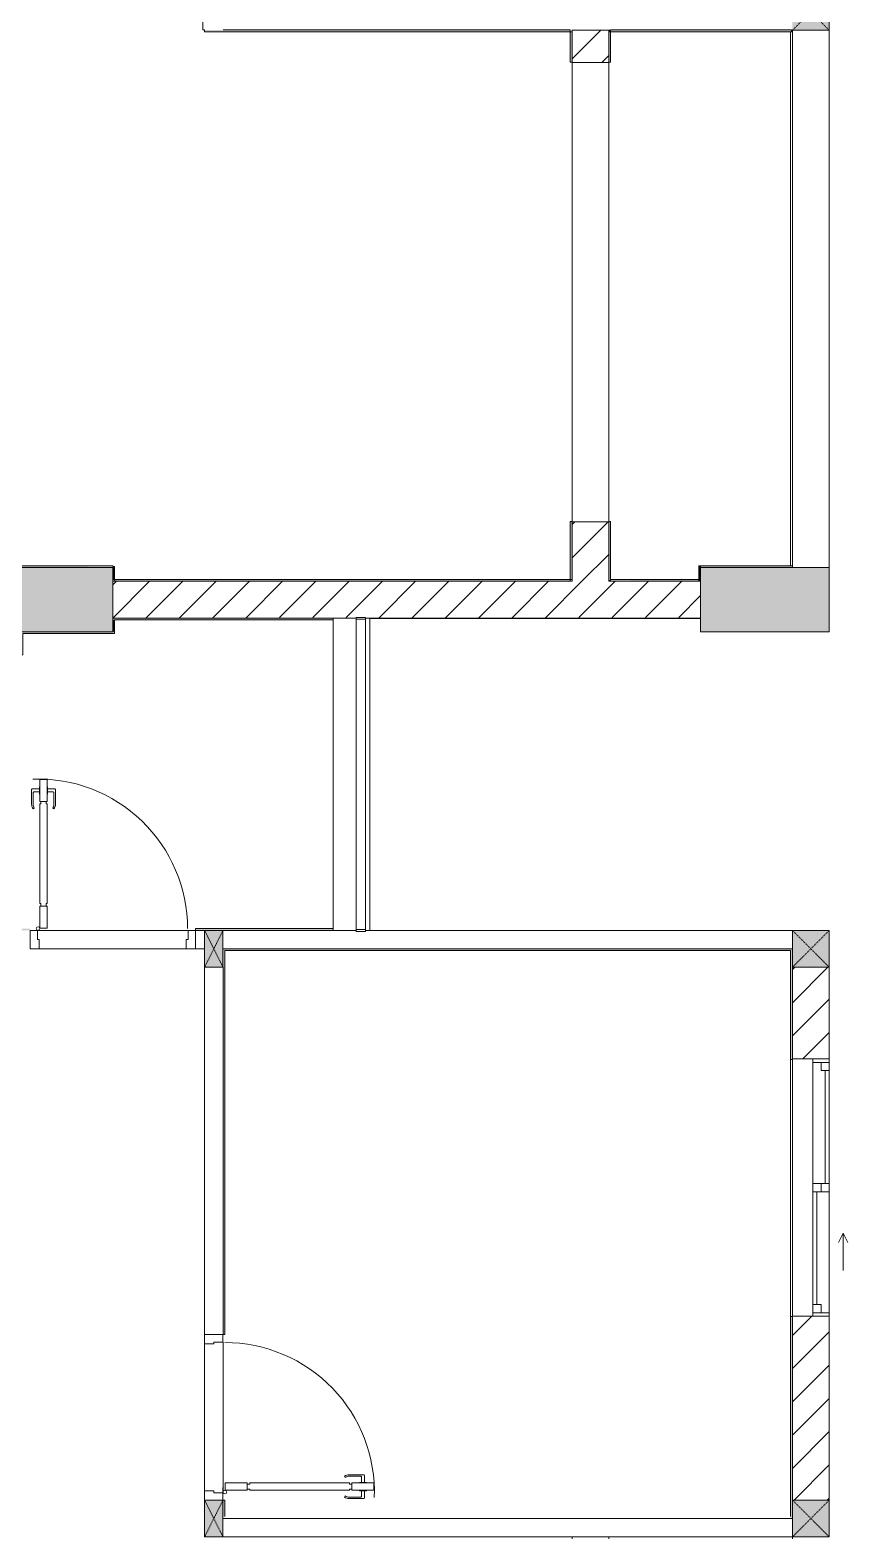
# Model space of a CAD drawing. Header units: millimetres. Extents: x 31499 to 223976, y 3719 to 80291.
# Drawn here: x 219524 to 223976, y 48437 to 56636 of the extents above; entities that cross this region are included whole.
import ezdxf

# ---------------------------------------------------------------- set-up
doc = ezdxf.new("R2010")
doc.units = ezdxf.units.MM
doc.linetypes.add('IMPORT-Dash _2_', pattern=[6, 3, -3])
for name, color, linetype, lineweight in [('A-DETL-GENF-7', 170, 'Continuous', 9), ('A-DOOR-2', 170, 'Continuous', 9), ('A-FLOR-1', 170, 'Continuous', 9), ('A-FLOR-HRAL-6', 170, 'Continuous', 9), ('A-GLAZ-5', 170, 'Continuous', 9), ('A-WALL-1', 170, 'Continuous', 9), ('A-WALL-PATT-3', 170, 'Continuous', 9), ('A_1404_dwg-1', 170, 'Continuous', 9), ('I-WALL', 170, 'Continuous', 9), ('I-WALL-1', 170, 'Continuous', 9), ('S-COLS-1', 170, 'Continuous', 9), ('S-COLS-12', 170, 'IMPORT-Dash _2_', 9), ('S-COLS-2', 170, 'Continuous', 9), ('S-COLS-4', 170, 'Continuous', 9), ('S-COLS-HDLN-1', 170, 'IMPORT-Dash _2_', 9)]:
    doc.layers.add(name, color=color, linetype=linetype, lineweight=lineweight)
pattern_1 = [(45, (0, 0), (-90.50967, 90.50967), [])]

# ---------------------------------------------------------------- blocks, each defined once
blk = doc.blocks.new('A_1404_dwg_NCV_TKTC_KET CAU_rvt-1-TKTC_MB HOÀN THIỆN SÀN TẦNG 3-4-4819833-KeyPlan-CH2A_Tầng 3 - Tầng 8')
at = {"layer": 'S-COLS-1'}
for points in [[(122852.6, 53361.9), (123352.6, 53361.9), (123352.6, 53711.9), (122052.6, 53711.9), (122052.6, 53361.9), (122752.6, 53361.9)], [(127252.6, 53361.9), (127252.6, 53711.9), (126552.6, 53711.9), (126552.6, 53361.9), (127052.6, 53361.9)]]:
    blk.add_hatch(color=256, dxfattribs=at).paths.add_polyline_path(points)
at = {"layer": 'A-FLOR-1'}
blk.add_line((124752.6, 53435.3), (126552.6, 53435.3), dxfattribs=at)
at = {"layer": 'S-COLS-2'}
blk.add_line((123352.6, 53436.9), (123352.6, 53636.9), dxfattribs=at)
at = {"layer": 'S-COLS-2', "flags": 128}
blk.add_lwpolyline([(126552.6, 53636.9), (126552.6, 53361.9), (127252.6, 53361.9), (127252.6, 53711.9), (127052.6, 53711.9)], dxfattribs=at)
blk = doc.blocks.new('A_1404_dwg_DOOR_CW_01 CANH MO-PANEL KINH - DIW_01-900x2200-CỬA GỖ VÂN LAMINATE-553375-TKTC_MB HOÀN THIỆN SÀN TẦNG 3-4-4819841-KeyPlan-CH2A_Tầng 3 - Tầng 8')
at = {"layer": 'A-DETL-GENF-7'}
for p, q in [((49614.6, 40123.9), (49614.6, 40203.4)), ((49657.6, 40207.4), (49618.6, 40207.4)), ((49622.6, 40186.4), (49622.6, 40123.9)), ((49657.6, 40190.4), (49626.6, 40190.4)), ((49701.6, 40207.4), (49740.6, 40207.4)), ((49701.6, 40190.4), (49732.6, 40190.4)), ((49736.6, 40186.4), (49736.6, 40123.9)), ((49744.6, 40123.9), (49744.6, 40203.4)), ((49622.7, 40098.1), (49629.3, 40102.7)), ((49736.4, 40098.1), (49729.9, 40102.7))]:
    blk.add_line(p, q, dxfattribs=at)
at = {"layer": 'A-DETL-GENF-7', "flags": 128}
for points in [[(49699.6, 40258.9), (49659.6, 40258.9), (49659.6, 40138.9), (49699.6, 40138.9)], [(49657.6, 40179.2), (49659.6, 40179.2), (49659.6, 40218.7), (49657.6, 40218.7)], [(49701.6, 40179.2), (49699.6, 40179.2), (49699.6, 40218.7), (49701.6, 40218.7)], [(49665.6, 39582.9), (49659.6, 39582.9), (49659.6, 40124.9), (49665.6, 40124.9), (49665.6, 40138.9), (49693.6, 40138.9), (49693.6, 40124.9), (49699.6, 40124.9), (49699.6, 39582.9), (49693.6, 39582.9), (49693.6, 39568.9), (49665.6, 39568.9)], [(49659.6, 39568.9), (49699.6, 39568.9), (49699.6, 39448.9), (49659.6, 39448.9)]]:
    blk.add_lwpolyline(points, close=True, dxfattribs=at)
at = {"layer": 'A-DETL-GENF-7'}
blk.add_circle((49709.6, 39446.9), 10, dxfattribs=at)
for centre, radius, start, end in [((49709.6, 39446.9), 814, 88, 180), ((49618.6, 40203.4), 4, 90, 180), ((49626.6, 40186.4), 4, 90, 180), ((49732.6, 40186.4), 4, 0, 90), ((49740.6, 40203.4), 4, 0, 90), ((49659.6, 40123.9), 45, 180, 215), ((49659.6, 40123.9), 37, 180, 215), ((49699.6, 40123.9), 37, 325, 0), ((49699.6, 40123.9), 45, 325, 0)]:
    blk.add_arc(centre, radius, start, end, dxfattribs=at)
at = {"layer": 'A-DOOR-2'}
blk.add_line((49709.6, 39436.9), (49684.6, 39436.9), dxfattribs=at)
at = {"layer": 'A-DOOR-2', "flags": 128}
for points in [[(48852.6, 39336.9), (48852.6, 39436.9), (48892.6, 39436.9), (48892.6, 39386.9), (48902.6, 39386.9), (48902.6, 39336.9)], [(49702.6, 39336.9), (49702.6, 39386.9), (49712.6, 39386.9), (49712.6, 39436.9), (49752.6, 39436.9), (49752.6, 39336.9)]]:
    blk.add_lwpolyline(points, close=True, dxfattribs=at)
blk = doc.blocks.new('A_1404_dwg_Railing - 50 x 10mm-901205-TKTC_MB HOÀN THIỆN SÀN TẦNG 3-4-4819863-KeyPlan-CH2A_Tầng 3 - Tầng 8')
at = {"layer": 'A-FLOR-HRAL-6', "flags": 128}
blk.add_lwpolyline([(107982.6, 24611.9), (107982.6, 24561.9), (107972.6, 24561.9), (107972.6, 24611.9)], close=True, dxfattribs=at)
blk = doc.blocks.new('A_1404_dwg_Railing - Railing-884429-TKTC_MB HOÀN THIỆN SÀN TẦNG 3-4-4819907-KeyPlan-CH2A_Tầng 3 - Tầng 8')
at = {"layer": 'A-FLOR-HRAL-6'}
for p, q in [((124677.6, 53430.3), (124677.6, 51741.5)), ((124727.6, 51741.5), (124727.6, 53430.3))]:
    blk.add_line(p, q, dxfattribs=at)
at = {"rotation": 90.00000000000074}
for p in [(149289.4, -54542.3), (149289.4, -56241.1)]:
    blk.add_blockref('A_1404_dwg_Railing - 50 x 10mm-901205-TKTC_MB HOÀN THIỆN SÀN TẦNG 3-4-4819863-KeyPlan-CH2A_Tầng 3 - Tầng 8', p, dxfattribs=at)
blk = doc.blocks.new('A_1404_dwg_G1_SOF - BO TRU - 100x200-746114-TKTC_MB HOÀN THIỆN SÀN TẦNG 3-4-4819846-KeyPlan-CH2A_Tầng 3 - Tầng 8')
at = {"layer": 'S-COLS-1'}
blk.add_hatch(color=256, dxfattribs=at).paths.add_polyline_path([(49952.6, 40036.9), (49952.6, 40236.9), (49852.6, 40236.9), (49852.6, 40036.9)])
at = {"layer": 'S-COLS-1', "flags": 128}
blk.add_lwpolyline([(49852.6, 40036.9), (49852.6, 40236.9), (49952.6, 40236.9), (49952.6, 40036.9)], close=True, dxfattribs=at)
at = {"layer": 'S-COLS-HDLN-1'}
for p, q in [((49952.6, 40036.9), (49852.6, 40236.9)), ((49852.6, 40036.9), (49952.6, 40236.9))]:
    blk.add_line(p, q, dxfattribs=at)
blk = doc.blocks.new('A_1404_dwg_DOOR_CW_01 CANH MO-PANEL KINH - DIG_01-900x2200-CỬA NHÔM KÍNH-901226-TKTC_MB HOÀN THIỆN SÀN TẦNG 3-4-4819905-KeyPlan-CH2A_Tầng 3 - Tầng 8')
at = {"layer": 'A-DETL-GENF-7'}
for p, q in [((37864.6, 26649.9), (37864.6, 26570.4)), ((37872.6, 26587.4), (37872.6, 26649.9)), ((37872.7, 26675.7), (37879.3, 26671.2)), ((37986.4, 26675.7), (37979.9, 26671.2)), ((37986.6, 26587.4), (37986.6, 26649.9)), ((37994.6, 26649.9), (37994.6, 26570.4)), ((37907.6, 26566.4), (37868.6, 26566.4)), ((37907.6, 26583.4), (37876.6, 26583.4)), ((37951.6, 26583.4), (37982.6, 26583.4)), ((37951.6, 26566.4), (37990.6, 26566.4))]:
    blk.add_line(p, q, dxfattribs=at)
at = {"layer": 'A-DETL-GENF-7', "flags": 128}
for points in [[(37909.6, 27204.9), (37949.6, 27204.9), (37949.6, 27324.9), (37909.6, 27324.9)], [(37915.6, 27190.9), (37909.6, 27190.9), (37909.6, 26648.9), (37915.6, 26648.9), (37915.6, 26634.9), (37943.6, 26634.9), (37943.6, 26648.9), (37949.6, 26648.9), (37949.6, 27190.9), (37943.6, 27190.9), (37943.6, 27204.9), (37915.6, 27204.9)], [(37907.6, 26594.7), (37909.6, 26594.7), (37909.6, 26555.2), (37907.6, 26555.2)], [(37949.6, 26514.9), (37909.6, 26514.9), (37909.6, 26634.9), (37949.6, 26634.9)], [(37951.6, 26594.7), (37949.6, 26594.7), (37949.6, 26555.2), (37951.6, 26555.2)]]:
    blk.add_lwpolyline(points, close=True, dxfattribs=at)
at = {"layer": 'A-DETL-GENF-7'}
blk.add_circle((37959.6, 27326.9), 10, dxfattribs=at)
for centre, radius, start, end in [((37959.6, 27326.9), 814, 180, 272), ((37909.6, 26649.9), 45, 145, 180), ((37909.6, 26649.9), 37, 145, 180), ((37949.6, 26649.9), 37, 0, 35), ((37949.6, 26649.9), 45, 0, 35), ((37868.6, 26570.4), 4, 180, 270), ((37876.6, 26587.4), 4, 180, 270), ((37982.6, 26587.4), 4, 270, 0), ((37990.6, 26570.4), 4, 270, 0)]:
    blk.add_arc(centre, radius, start, end, dxfattribs=at)
at = {"layer": 'A-DOOR-2'}
blk.add_line((37959.6, 27336.9), (37934.6, 27336.9), dxfattribs=at)
at = {"layer": 'A-DOOR-2', "flags": 128}
for points in [[(37152.6, 27436.9), (37102.6, 27436.9), (37102.6, 27336.9), (37142.6, 27336.9), (37142.6, 27386.9), (37152.6, 27386.9)], [(38002.6, 27436.9), (37952.6, 27436.9), (37952.6, 27386.9), (37962.6, 27386.9), (37962.6, 27336.9), (38002.6, 27336.9)]]:
    blk.add_lwpolyline(points, close=True, dxfattribs=at)
blk = doc.blocks.new('A_1404_dwg_Railing - Railing-965958-TKTC_MB HOÀN THIỆN SÀN TẦNG 3-4-4819927-KeyPlan-CH2A_Tầng 3 - Tầng 8')
at = {"layer": 'A-FLOR-HRAL-6'}
for p, q in [((127047.6, 56631.9), (127052.6, 56636.9)), ((127052.6, 56635.3), (127052.6, 56626.9)), ((126542.6, 53721.9), (126542.6, 53711.9)), ((126052.6, 53641.9), (126052.6, 53636.9)), ((126552.6, 53636.9), (126552.6, 53646.9))]:
    blk.add_line(p, q, dxfattribs=at)
at = {"layer": 'A-FLOR-HRAL-6', "flags": 128}
for points in [[(126062.6, 56626.9), (126052.6, 56636.9), (126052.6, 56626.9)], [(126552.6, 53721.9), (126542.6, 53721.9), (126552.6, 53711.9)], [(126057.6, 53641.9), (126052.6, 53636.9), (126062.6, 53636.9)], [(126542.6, 53636.9), (126552.6, 53636.9), (126542.6, 53646.9)]]:
    blk.add_lwpolyline(points, dxfattribs=at)
blk = doc.blocks.new('A_1404_dwg_NCV_TKTC_TANG 3 - 4_rvt-1-TKTC_MB HOÀN THIỆN SÀN TẦNG 3-4-4819943-KeyPlan-CH2A_Tầng 3 - Tầng 8')
at = {"layer": 'A-WALL-PATT-3'}
for points in [[(123952.6, 56626.9), (125842.6, 56626.9), (125842.6, 56636.9), (123852.6, 56636.9), (123852.6, 56626.9)], [(126552.6, 56626.9), (127047.6, 56626.9), (127042.6, 56636.9), (126062.6, 56635.3), (126062.6, 56626.9)], [(122852.6, 53711.9), (123352.6, 53716.9), (123352.6, 53721.9), (122042.6, 53721.9), (122042.6, 53711.9), (122052.6, 53711.9)], [(123362.6, 53646.9), (123362.6, 53716.9), (123352.6, 53711.9), (123352.6, 53646.9)], [(126552.6, 53646.9), (126552.6, 53711.9), (126542.6, 53711.9), (126542.6, 53646.9)], [(127052.6, 53711.9), (127047.6, 53721.9), (126552.6, 53721.9), (126552.6, 53711.9), (127047.6, 53711.9)], [(125842.6, 53636.9), (125842.6, 53646.9), (123362.6, 53646.9), (123362.6, 53636.9), (124727.6, 53636.9)], [(126542.6, 53636.9), (126542.6, 53646.9), (126062.6, 53641.9), (126062.6, 53636.9)], [(124552.6, 53426.9), (124552.6, 53436.9), (123352.6, 53436.9), (123352.6, 53426.9), (124423.1, 53426.9)], [(123362.6, 53361.9), (123362.6, 53426.9), (123352.6, 53426.9), (123352.6, 53361.9)], [(122902.6, 53351.9), (123362.6, 53351.9), (123362.6, 53361.9), (122862.6, 53361.9), (122862.6, 53351.9)], [(124423.1, 51626.9), (127052.6, 51626.9), (127052.6, 51636.9), (123952.6, 51636.9), (123952.6, 51626.9), (123962.6, 51626.9)]]:
    blk.add_hatch(color=256, dxfattribs=at).paths.add_polyline_path(points)
h = blk.add_hatch(color=256, dxfattribs=at)
h.paths.add_polyline_path([(125852.6, 53646.9), (125852.6, 53962.4), (125842.6, 53960.3), (125842.6, 53646.9)])
h.paths.add_polyline_path([(125852.6, 56462.4), (125852.6, 56626.9), (125842.6, 56626.9), (125842.6, 56462.4)])
h = blk.add_hatch(color=256, dxfattribs=at)
h.paths.add_polyline_path([(126062.6, 53641.9), (126062.6, 53962.4), (126052.6, 53960.3), (126052.6, 53641.9)])
h.paths.add_polyline_path([(126062.6, 56462.4), (126062.6, 56626.9), (126052.6, 56626.9), (126052.6, 56462.4)])
h = blk.add_hatch(color=256, dxfattribs=at)
h.paths.add_polyline_path([(123852.6, 51736.9), (124552.6, 51736.9), (124552.6, 51746.9), (123802.6, 51746.9), (123802.6, 51736.9)])
h.paths.add_polyline_path([(122852.6, 51736.9), (122902.6, 51736.9), (122902.6, 51746.9), (122852.6, 51746.9)])
h = blk.add_hatch(color=256, dxfattribs=at)
h.paths.add_polyline_path([(123962.6, 48546.9), (123962.6, 48637.3), (123952.6, 48636.9), (123952.6, 48546.9)])
h.paths.add_polyline_path([(123952.6, 49537.3), (123962.6, 49537.3), (123962.6, 51626.9), (123952.6, 51626.9), (123952.6, 51536.9)])
h = blk.add_hatch(color=256, dxfattribs=at)
h.paths.add_polyline_path([(127052.6, 48536.9), (127052.6, 49635.3), (127042.6, 49635.3), (127042.6, 48536.9)])
h.paths.add_polyline_path([(127052.6, 51035.3), (127052.6, 51626.9), (127042.6, 51626.9), (127042.6, 51035.3)])
at = {"layer": 'A-FLOR-1'}
for p, q in [((125852.6, 56626.9), (125852.6, 56636.9)), ((126052.6, 53962.4), (126052.6, 56460.3)), ((125852.6, 53960.3), (126052.6, 53960.3)), ((123752.6, 51636.9), (122952.6, 51636.9)), ((123852.6, 48687.3), (123852.6, 49487.3)), ((123952.6, 49497.3), (123952.6, 48677.3)), ((125852.6, 48426.9), (125852.6, 48436.9)), ((126052.6, 48436.9), (126052.6, 48426.9)), ((127052.6, 48426.9), (127052.6, 48436.9))]:
    blk.add_line(p, q, dxfattribs=at)
at = {"layer": 'A-FLOR-1', "flags": 128}
for points in [[(126052.6, 56462.4), (126052.6, 56460.3), (125852.6, 56460.3), (125852.6, 53962.4), (125852.6, 56462.4)], [(123352.6, 53646.9), (123352.6, 53636.9), (123362.6, 53636.9)], [(125842.6, 53636.9), (125852.6, 53636.9), (125852.6, 53646.9)]]:
    blk.add_lwpolyline(points, dxfattribs=at)
at = {"layer": 'A-WALL-1'}
for p, q in [((124552.6, 53436.9), (124677.6, 53436.9)), ((124552.6, 51746.9), (124552.6, 53426.9)), ((122942.6, 51736.9), (123762.6, 51736.9)), ((123802.6, 51736.9), (123802.6, 51636.9)), ((123852.6, 51736.9), (123802.6, 51736.9)), ((124677.6, 51736.9), (123952.6, 51736.9)), ((127052.6, 51736.9), (124727.6, 51736.9)), ((127052.6, 51636.9), (127052.6, 51736.9)), ((123752.6, 51636.9), (122952.6, 51636.9)), ((123802.6, 51636.9), (123842.9, 51636.9)), ((123842.9, 51636.9), (123852.6, 51636.9)), ((123952.6, 51636.9), (127052.6, 51636.9)), ((123952.6, 51536.5), (123852.9, 51536.5)), ((123952.6, 49537.3), (123952.6, 51536.5)), ((123852.6, 49537.3), (123952.6, 49537.3)), ((123852.6, 48687.3), (123852.6, 49487.3)), ((123952.6, 49497.3), (123952.6, 48677.3)), ((123952.6, 48637.3), (123852.6, 48637.3)), ((127052.6, 48536.9), (123952.6, 48536.9)), ((127052.6, 48436.9), (127052.6, 48536.9)), ((123952.6, 48436.9), (127052.6, 48436.9))]:
    blk.add_line(p, q, dxfattribs=at)
at = {"layer": 'A-WALL-1', "flags": 128}
for points in [[(124727.6, 53436.9), (124752.6, 53436.9), (124752.6, 51736.9)], [(123852.9, 51536.5), (123852.6, 51536.5), (123852.6, 49537.3)]]:
    blk.add_lwpolyline(points, dxfattribs=at)
at = {"layer": 'I-WALL'}
for p, q in [((127042.6, 53721.9), (127042.6, 56626.9)), ((123802.6, 51736.9), (123852.6, 51736.9)), ((123952.6, 51536.5), (123952.6, 49537.3)), ((127042.6, 49635.3), (127042.6, 51035.3)), ((127052.6, 51035.3), (127052.6, 49635.3))]:
    blk.add_line(p, q, dxfattribs=at)
at = {"layer": 'I-WALL', "flags": 128}
blk.add_lwpolyline([(127047.6, 56626.9), (127052.6, 56626.9), (127052.6, 53721.9)], dxfattribs=at)
at = {"layer": 'I-WALL-1'}
for p, q in [((127052.6, 51636.9), (123952.6, 51636.9)), ((127052.6, 48536.9), (127052.6, 48636.9)), ((127042.6, 48536.9), (127052.6, 48536.9))]:
    blk.add_line(p, q, dxfattribs=at)
at = {"layer": 'I-WALL-1', "flags": 128}
for points in [[(123852.6, 56837.3), (123842.6, 56837.3), (123842.6, 56636.9), (123852.6, 56636.9), (123852.6, 56626.9), (125842.6, 56626.9), (125842.6, 56636.9), (123952.6, 56636.9)], [(122852.6, 53236.9), (122862.6, 53236.9), (122862.6, 53351.9), (123362.6, 53351.9), (123362.6, 53361.9), (123362.6, 53426.9), (124552.6, 53426.9), (124552.6, 53436.9), (123352.6, 53436.9), (123352.6, 53426.9), (123352.6, 53361.9), (122862.6, 53361.9), (122852.6, 53361.9)], [(123952.6, 51736.9), (124552.6, 51736.9), (124552.6, 51746.9), (123802.6, 51746.9), (123802.6, 51736.9)], [(123952.6, 49537.3), (123962.6, 49537.3), (123962.6, 51626.9), (127042.6, 51626.9), (127042.6, 51035.3), (127052.6, 51035.3), (127052.6, 51536.9)], [(127052.6, 51536.9), (127052.6, 51626.9), (127052.6, 51636.9)], [(127052.6, 48636.9), (127052.6, 49635.3), (127042.6, 49635.3), (127042.6, 48546.9)], [(123962.6, 48546.9), (123962.6, 48637.3), (123952.6, 48637.3)]]:
    blk.add_lwpolyline(points, dxfattribs=at)
for points in [[(125842.6, 56626.9), (125842.6, 56462.4), (125852.6, 56462.4), (125852.6, 56626.9)], [(126052.6, 56626.9), (126052.6, 56462.4), (126062.6, 56462.4), (126062.6, 56626.9)], [(126062.6, 56626.9), (127047.6, 56626.9), (127047.6, 56636.9), (126062.6, 56636.9)], [(125842.6, 53962.4), (125842.6, 53646.9), (123362.6, 53646.9), (123362.6, 53636.9), (125842.6, 53636.9), (125842.6, 53646.9), (125852.6, 53646.9), (125852.6, 53962.4)], [(126542.6, 53711.9), (126552.6, 53711.9), (126552.6, 53646.9), (126542.6, 53646.9), (126062.6, 53646.9), (126062.6, 53962.4), (126052.6, 53962.4), (126052.6, 53641.9), (126062.6, 53641.9), (126062.6, 53636.9), (126542.6, 53636.9), (126542.6, 53646.9)], [(123352.6, 53721.9), (122042.6, 53721.9), (122042.6, 53711.9), (122042.6, 53646.9), (122052.6, 53646.9), (122052.6, 53711.9), (123352.6, 53711.9), (123352.6, 53646.9), (123362.6, 53646.9), (123362.6, 53716.9), (123352.6, 53716.9)], [(127052.6, 53721.9), (126552.6, 53721.9), (126552.6, 53711.9), (127052.6, 53711.9)]]:
    blk.add_lwpolyline(points, close=True, dxfattribs=at)
for name in ['A_1404_dwg_Railing - Railing-965958-TKTC_MB HOÀN THIỆN SÀN TẦNG 3-4-4819927-KeyPlan-CH2A_Tầng 3 - Tầng 8', 'A_1404_dwg_Railing - Railing-884429-TKTC_MB HOÀN THIỆN SÀN TẦNG 3-4-4819907-KeyPlan-CH2A_Tầng 3 - Tầng 8']:
    blk.add_blockref(name, (0, 0))
for name, p, rotation in [('A_1404_dwg_DOOR_CW_01 CANH MO-PANEL KINH - DIG_01-900x2200-CỬA NHÔM KÍNH-901226-TKTC_MB HOÀN THIỆN SÀN TẦNG 3-4-4819905-KeyPlan-CH2A_Tầng 3 - Tầng 8', (160905.1, 79073.9), 180), ('A_1404_dwg_G1_SOF - BO TRU - 100x200-746114-TKTC_MB HOÀN THIỆN SÀN TẦNG 3-4-4819846-KeyPlan-CH2A_Tầng 3 - Tầng 8', (173805.1, 91773.9), 180), ('A_1404_dwg_DOOR_CW_01 CANH MO-PANEL KINH - DIW_01-900x2200-CỬA GỖ VÂN LAMINATE-553375-TKTC_MB HOÀN THIỆN SÀN TẦNG 3-4-4819841-KeyPlan-CH2A_Tầng 3 - Tầng 8', (84515.6, 98389.9), 270), ('A_1404_dwg_G1_SOF - BO TRU - 100x200-746114-TKTC_MB HOÀN THIỆN SÀN TẦNG 3-4-4819846-KeyPlan-CH2A_Tầng 3 - Tầng 8', (173805.1, 88673.9), 180)]:
    blk.add_blockref(name, p, dxfattribs=dict(rotation=rotation))
blk = doc.blocks.new('A_1404_dwg_1_FAMILY RVT - W01-WxH 1400x1400xmm-389822-TKTC_MB HOÀN THIỆN SÀN TẦNG 3-4-V116-KeyPlan-CH2A_Tầng 3 - Tầng 8')
at = {"layer": 'A-GLAZ-5'}
for p, q in [((53452.6, 67435.3), (53252.6, 67435.3)), ((53452.6, 67416.3), (53363.7, 67416.3)), ((53430.3, 67371.8), (53430.3, 66757.5)), ((53408.1, 66713.1), (53408.1, 66757.5)), ((53452.6, 66757.5), (53452.6, 66713.1)), ((53385.9, 66713.1), (53385.9, 66098.8)), ((53528.8, 66486.9), (53528.8, 66283.7)), ((53452.6, 66054.4), (53363.7, 66054.4))]:
    blk.add_line(p, q, dxfattribs=at)
at = {"layer": 'A-GLAZ-5', "flags": 128}
for points in [[(53252.6, 66035.3), (53452.6, 66035.3), (53452.6, 67435.3), (53452.6, 67371.8)], [(53363.7, 67435.3), (53363.7, 67416.3), (53363.7, 66757.5), (53363.7, 66713.1), (53363.7, 66098.8), (53363.7, 66035.3)], [(53363.7, 66757.5), (53452.6, 66757.5), (53452.6, 67371.8), (53408.1, 67371.8), (53408.1, 67416.3)], [(53363.7, 66713.1), (53452.6, 66713.1), (53452.6, 66054.4), (53452.6, 66035.3)], [(53554.2, 66436.1), (53528.8, 66486.9), (53503.4, 66436.1)], [(53408.1, 66054.4), (53408.1, 66098.8), (53363.7, 66098.8)]]:
    blk.add_lwpolyline(points, dxfattribs=at)
blk = doc.blocks.new('A_1404_dwg_G1_SOF - BO TRU - 200x200-V122-TKTC_MB HOÀN THIỆN SÀN TẦNG 3-4-4820044-KeyPlan-CH2A_Tầng 3 - Tầng 8')
at = {"layer": 'S-COLS-12'}
blk.add_hatch(color=256, dxfattribs=at).paths.add_polyline_path([(127052.6, 67936.9), (127252.6, 67936.9), (127252.6, 68136.9), (127052.6, 68136.9), (127052.6, 68026.9)])
at = {"layer": 'S-COLS-4', "flags": 128}
blk.add_lwpolyline([(127052.6, 68136.9), (127252.6, 68136.9), (127252.6, 67936.9), (127052.6, 67936.9)], dxfattribs=at)
at = {"layer": 'S-COLS-HDLN-1'}
for p, q in [((127052.6, 68136.9), (127252.6, 67936.9)), ((127252.6, 68136.9), (127052.6, 67936.9))]:
    blk.add_line(p, q, dxfattribs=at)
blk = doc.blocks.new('A_1404_dwg-4819832-KeyPlan-CH2A_Tầng 3 - Tầng 8')
at = {"layer": 'A-WALL-PATT-3'}
h = blk.add_hatch(dxfattribs=at)
h.set_pattern_fill('FP_31', color=256, style=0, pattern_type=2)
h.set_pattern_definition(pattern_1)
h.paths.add_polyline_path([(126052.6, 53636.9), (126052.6, 53960.3), (125852.6, 53960.3), (125852.6, 53636.9)])
h.paths.add_polyline_path([(125852.6, 56460.3), (126052.6, 56462.4), (126052.6, 56635.3), (125852.6, 56635.3), (125852.6, 56462.4)])
h = blk.add_hatch(dxfattribs=at)
h.set_pattern_fill('FP_31', color=256, style=0, pattern_type=2)
h.set_pattern_definition(pattern_1)
h.paths.add_polyline_path([(124727.6, 53436.9), (126552.6, 53440.3), (126552.6, 53636.9), (123352.6, 53636.9), (123352.6, 53436.9), (124727.6, 53440.3)])
h = blk.add_hatch(dxfattribs=at)
h.set_pattern_fill('FP_31', color=256, style=0, pattern_type=2)
h.set_pattern_definition(pattern_1)
h.paths.add_polyline_path([(127252.6, 48636.9), (127252.6, 49637.4), (127052.6, 49635.3), (127052.6, 48636.9)])
h.paths.add_polyline_path([(127252.6, 51037.4), (127252.6, 51536.9), (127052.6, 51536.9), (127052.6, 51037.4)])
at = {"layer": 'A-WALL-1'}
for p, q in [((126052.6, 56635.3), (125852.6, 56635.3)), ((127252.6, 56635.3), (127252.6, 53711.9)), ((123352.6, 53636.9), (123352.6, 53436.9)), ((126552.6, 53436.9), (126552.6, 53636.9)), ((124752.6, 53436.9), (126552.6, 53436.9)), ((127252.6, 51037.4), (127252.6, 51536.9)), ((127252.6, 48636.9), (127252.6, 49637.4))]:
    blk.add_line(p, q, dxfattribs=at)
for name, p in [('A_1404_dwg_NCV_TKTC_KET CAU_rvt-1-TKTC_MB HOÀN THIỆN SÀN TẦNG 3-4-4819833-KeyPlan-CH2A_Tầng 3 - Tầng 8', (0, 0)), ('A_1404_dwg_NCV_TKTC_TANG 3 - 4_rvt-1-TKTC_MB HOÀN THIỆN SÀN TẦNG 3-4-4819943-KeyPlan-CH2A_Tầng 3 - Tầng 8', (0, 0)), ('A_1404_dwg_G1_SOF - BO TRU - 200x200-V122-TKTC_MB HOÀN THIỆN SÀN TẦNG 3-4-4820044-KeyPlan-CH2A_Tầng 3 - Tầng 8', (0, -11301.6)), ('A_1404_dwg_G1_SOF - BO TRU - 200x200-V122-TKTC_MB HOÀN THIỆN SÀN TẦNG 3-4-4820044-KeyPlan-CH2A_Tầng 3 - Tầng 8', (0, -16400)), ('A_1404_dwg_1_FAMILY RVT - W01-WxH 1400x1400xmm-389822-TKTC_MB HOÀN THIỆN SÀN TẦNG 3-4-V116-KeyPlan-CH2A_Tầng 3 - Tầng 8', (73800, -16397.9)), ('A_1404_dwg_G1_SOF - BO TRU - 200x200-V122-TKTC_MB HOÀN THIỆN SÀN TẦNG 3-4-4820044-KeyPlan-CH2A_Tầng 3 - Tầng 8', (0, -19500))]:
    blk.add_blockref(name, p)

msp = doc.modelspace()

# ---------------------------------------------------------------- block references
at = {"layer": 'A_1404_dwg-1'}
msp.add_blockref('A_1404_dwg-4819832-KeyPlan-CH2A_Tầng 3 - Tầng 8', (96621.6, 0), dxfattribs=at)

doc.saveas('drawing.dxf')
